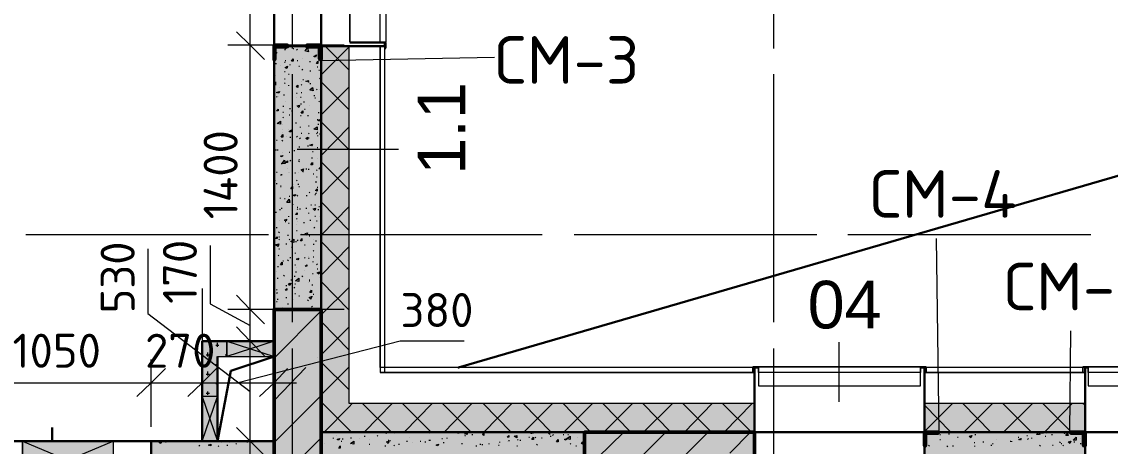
# Model space of a CAD drawing. Header units: millimetres. Extents: x -84737 to 172119, y -43083 to 59399.
# Drawn here: x 128268 to 134040, y 49220 to 51472 of the extents above; entities that cross this region are included whole.
import ezdxf

# ---------------------------------------------------------------- set-up
doc = ezdxf.new("R2010")
doc.units = ezdxf.units.MM
doc.layers.add('PDF _Геометрия', color=7, linetype='Continuous')
doc.layers.add('PDF _Текст', color=7, linetype='Continuous')
doc.layers.add('PDF _Сплошная заливка', color=7, linetype='Continuous', true_color=0xffffff)
doc.styles.add('PDF GOSTCommon', font='arial.ttf')
doc.styles.add('PDF ISOCPEUR', font='isocpeur.ttf')

msp = doc.modelspace()

# ---------------------------------------------------------------- hatches: boundary and pattern name
at = {"layer": 'PDF _Сплошная заливка', "transparency": 33554559}
h = msp.add_hatch(color=256, dxfattribs=at)
h.paths.add_polyline_path([(129855.4, 52541), (130003.5, 52541), (130003.5, 54094.5), (129855.4, 54094.5)])
h.paths.add_polyline_path([(130003.5, 51343.1), (129855.4, 51343.1), (129855.4, 49294.3), (130003.5, 49294.3)])
h = msp.add_hatch(color=256, dxfattribs=at)
h.paths.add_polyline_path([(129605.6, 52541), (129855.4, 52541), (129855.4, 53197.1), (129605.6, 53197.1)])
h.paths.add_polyline_path([(129855.4, 51343.1), (129605.6, 51343.1), (129605.6, 49946.1), (129855.4, 49946.1)])
h = msp.add_hatch(color=256, dxfattribs=at)
h.paths.add_polyline_path([(132153.9, 49294.3), (132153.9, 49446.6), (130003.5, 49446.6), (130003.5, 49294.3)])
h.paths.add_polyline_path([(136602.9, 49446.6), (136602.9, 49294.3), (137504.5, 49294.3), (137504.5, 49446.6)])
h.paths.add_polyline_path([(135705.4, 49294.3), (135705.4, 49446.6), (134803.8, 49446.6), (134803.8, 49294.3)])
h.paths.add_polyline_path([(133906.4, 49294.3), (133906.4, 49446.6), (133055.6, 49446.6), (133055.6, 49294.3)])
h = msp.add_hatch(color=256, dxfattribs=at)
h.paths.add_polyline_path([(127903.9, 49044.5), (127903.9, 49247.7), (127103.9, 49247.7), (127103.9, 49044.5)])
h.paths.add_polyline_path([(128953.7, 49247.7), (128953.7, 49044.5), (129605.6, 49044.5), (129605.6, 49247.7)])

# ---------------------------------------------------------------- linework, layer by layer
at = {"layer": 'PDF _Геометрия', "lineweight": 30}
for points in [[(129605.6, 53548.5), (129605.6, 49776.8), (129224.6, 49776.8), (129224.6, 49247.7), (127103.9, 49247.7), (127103.9, 53844.8), (129605.6, 53844.8), (127103.9, 53844.8), (127755.8, 53844.8), (127755.8, 54094.5), (128953.7, 54094.5), (129605.6, 54094.5), (128953.7, 54094.5), (127755.8, 54094.5), (127755.8, 54412), (127755.8, 54437.4), (127772.7, 54437.4)], [(129605.6, 49946.1), (129605.6, 53197.1), (129605.6, 52541), (129855.4, 52541), (129855.4, 51347.3), (129855.4, 52541), (130168.6, 52541), (130194, 52541), (130194, 52524.1)], [(130194, 51360), (130194, 51343.1), (130168.6, 51343.1), (129855.4, 51343.1), (129855.4, 49946.1)], [(129305.1, 49696.4), (129305.1, 49247.7), (129605.6, 49247.7), (129605.6, 49696.4), (129377, 49620.2), (129305.1, 49247.7)], [(133923.3, 49637.1), (133906.4, 49637.1), (133906.4, 49611.7), (133906.4, 49294.3), (134803.8, 49294.3), (133906.4, 49294.3), (133906.4, 49044.5), (133055.6, 49044.5), (131205.7, 49044.5), (131205.7, 46547)], [(133034.4, 49637.1), (133055.6, 49637.1), (133055.6, 49611.7), (133055.6, 49294.3), (132153.9, 49294.3), (133055.6, 49294.3), (133055.6, 49044.5), (131205.7, 49044.5)], [(132153.9, 49294.3), (132153.9, 49611.7), (132153.9, 49637.1), (132175.1, 49637.1)], [(128428.8, 49247.7), (128428.8, 49319.7)]]:
    msp.add_lwpolyline(points, dxfattribs=at)
at = {"layer": 'PDF _Геометрия', "lineweight": 9}
for points in [[(129478.6, 49124.9), (129478.6, 49776.8), (129478.6, 49946.1), (129478.6, 51347.3), (129478.6, 52545.2), (129478.6, 53967.5)], [(129703, 51330.4), (129703, 52329.4)], [(132255.5, 51330.4), (132255.5, 52329.4)], [(129703, 51393.9), (129703, 51444.6)], [(132255.5, 51393.9), (132255.5, 51444.6)], [(129978.1, 51347.3), (129478.6, 51347.3), (129360.1, 51347.3)], [(129664.9, 51321.9), (129664.9, 51326.1), (129669.1, 51330.4)], [(129707.2, 51330.4), (129711.4, 51330.4)], [(129724.1, 51326.1), (129728.4, 51321.9)], [(129758, 51338.8), (129762.2, 51343.1)], [(129779.2, 51338.8), (129783.4, 51338.8)], [(129855.4, 51190.7), (130003.5, 51338.8)], [(130003.5, 51216.1), (129876.5, 51343.1)], [(129618.3, 51309.2), (129622.5, 51305)], [(129660.6, 51258.4), (129664.9, 51258.4)], [(129664.9, 51266.9), (129669.1, 51266.9)], [(129698.7, 51262.6), (129698.7, 51262.6)], [(129728.4, 51266.9), (129732.6, 51266.9)], [(129758, 51279.6), (129758, 51279.6)], [(129796.1, 51262.6), (129796.1, 51258.4)], [(129796.1, 51258.4), (129796.1, 51258.4)], [(129846.9, 51283.8), (129846.9, 51283.8)], [(129851.1, 51292.3), (129855.4, 51292.3)], [(129855.4, 51266.9), (130773.9, 51283.8)], [(129614.1, 51249.9), (129618.3, 51249.9)], [(129639.5, 51241.5), (129639.5, 51241.5)], [(129660.6, 51207.6), (129664.9, 51207.6)], [(129690.3, 51245.7), (129690.3, 51241.5)], [(129736.8, 51237.2), (129741.1, 51237.2)], [(129753.8, 51216.1), (129758, 51220.3)], [(129796.1, 51211.8), (129800.3, 51211.8)], [(129834.2, 51233), (129838.4, 51233)], [(129842.7, 51216.1), (129846.9, 51216.1)], [(129851.1, 51233), (129851.1, 51233)], [(129605.6, 51144.1), (129614.1, 51152.6), (129614.1, 51135.6), (129605.6, 51139.9)], [(129614.1, 51186.4), (129614.1, 51186.4)], [(129660.6, 51169.5), (129664.9, 51169.5)], [(129660.6, 51144.1), (129664.9, 51148.3)], [(129681.8, 51194.9), (129686, 51194.9)], [(129703, 50191.7), (129703, 51194.9)], [(129749.5, 51135.6), (129753.8, 51139.9)], [(129753.8, 51156.8), (129753.8, 51156.8)], [(129758, 51165.3), (129762.2, 51165.3)], [(129787.6, 51152.6), (129791.9, 51152.6)], [(129796.1, 51144.1), (129800.3, 51144.1)], [(129846.9, 51169.5), (129851.1, 51173.7)], [(130003.5, 51004.4), (129855.4, 51152.6)], [(132255.5, 50191.7), (132255.5, 51194.9)], [(129635.2, 51122.9), (129635.2, 51122.9)], [(129656.4, 51084.8), (129660.6, 51084.8)], [(129681.8, 51135.6), (129681.8, 51131.4)], [(129703, 51076.4), (129703, 51131.4)], [(129724.1, 51093.3), (129728.4, 51093.3)], [(129749.5, 51097.5), (129753.8, 51097.5)], [(129817.3, 51080.6), (129821.5, 51080.6)], [(129830, 51114.5), (129834.2, 51110.2)], [(129846.9, 51110.2), (129846.9, 51110.2)], [(129855.4, 50979), (130003.5, 51127.2)], [(129855.4, 51114.5), (129855.4, 51114.5)], [(129855.4, 51114.5), (129855.4, 51114.5)], [(132255.5, 51076.4), (132255.5, 51131.4)], [(129618.3, 51076.4), (129622.5, 51072.1)], [(129626.8, 51076.4), (129626.8, 51076.4)], [(129656.4, 51021.3), (129656.4, 51025.6)], [(129664.9, 51051), (129664.9, 51051)], [(129703, 51063.7), (129703, 51067.9)], [(129724.1, 51072.1), (129724.1, 51072.1)], [(129745.3, 51072.1), (129749.5, 51072.1)], [(129749.5, 51034), (129749.5, 51038.3)], [(129762.2, 51046.7), (129766.5, 51046.7)], [(129796.1, 51029.8), (129796.1, 51029.8)], [(129821.5, 51067.9), (129825.7, 51067.9)], [(129842.7, 51046.7), (129846.9, 51051)], [(129652.2, 50991.7), (129656.4, 50991.7)], [(129652.2, 50962.1), (129656.4, 50966.3)], [(129686, 50979), (129690.3, 50979)], [(129690.3, 51012.9), (129690.3, 51008.6)], [(129698.7, 51000.2), (129703, 51000.2)], [(129745.3, 50974.8), (129749.5, 50974.8)], [(129766.5, 51008.6), (129770.7, 51008.6)], [(129783.4, 50974.8), (129787.6, 50974.8)], [(129842.7, 50987.5), (129842.7, 50991.7)], [(129605.6, 50919.7), (129609.8, 50919.7)], [(129652.2, 50928.2), (129652.2, 50928.2)], [(129719.9, 50936.7), (129724.1, 50936.7)], [(129745.3, 50911.3), (129745.3, 50915.5)], [(129787.6, 50919.7), (129791.9, 50919.7)], [(129834.2, 50953.6), (129838.4, 50953.6)], [(129838.4, 50928.2), (129842.7, 50928.2)], [(130003.5, 50792.8), (129855.4, 50940.9)], [(129855.4, 50763.1), (130003.5, 50915.5)], [(129605.6, 50856.3), (129605.6, 50856.3)], [(129652.2, 50902.8), (129652.2, 50902.8)], [(129652.2, 50885.9), (129652.2, 50885.9)], [(129673.3, 50864.7), (129673.3, 50864.7)], [(129681.8, 50902.8), (129681.8, 50902.8)], [(129690.3, 50860.5), (129694.5, 50860.5)], [(129703, 49878.4), (129703, 50877.4)], [(129724.1, 50864.7), (129728.4, 50860.5)], [(129741.1, 50852), (129745.3, 50856.3)], [(129749.5, 50881.7), (129753.8, 50881.7)], [(129787.6, 50877.4), (129791.9, 50881.7)], [(129787.6, 50856.3), (129791.9, 50856.3)], [(129830, 50881.7), (129834.2, 50877.4)], [(129834.2, 50885.9), (129838.4, 50885.9)], [(129838.4, 50864.7), (129838.4, 50869)], [(129846.9, 50877.4), (129851.1, 50877.4)], [(132255.5, 49878.4), (132255.5, 50877.4)], [(129614.1, 50792.8), (129618.3, 50792.8)], [(129618.3, 50843.6), (129622.5, 50843.6)], [(129622.5, 50792.8), (129626.8, 50792.8)], [(129647.9, 50839.3), (129652.2, 50843.6)], [(129728.4, 50797), (130266, 50797)], [(129741.1, 50805.5), (129741.1, 50809.7)], [(129741.1, 50792.8), (129741.1, 50792.8)], [(129783.4, 50813.9), (129787.6, 50813.9)], [(129796.1, 50797), (129796.1, 50797)], [(129834.2, 50805.5), (129838.4, 50805.5)], [(129647.9, 50780.1), (129647.9, 50780.1)], [(129686, 50780.1), (129690.3, 50780.1)], [(129690.3, 50733.5), (129694.5, 50737.7)], [(129711.4, 50788.5), (129715.7, 50788.5)], [(129736.8, 50742), (129741.1, 50742)], [(129804.6, 50750.4), (129808.8, 50750.4)], [(129808.8, 50784.3), (129813, 50784.3)], [(129834.2, 50746.2), (129834.2, 50746.2)], [(129643.7, 50720.8), (129647.9, 50720.8)], [(129677.6, 50695.4), (129677.6, 50695.4)], [(129736.8, 50729.3), (129741.1, 50733.5)], [(129758, 50678.5), (129762.2, 50678.5)], [(129774.9, 50691.2), (129779.2, 50691.2)], [(129787.6, 50691.2), (129787.6, 50686.9)], [(129830, 50682.7), (129834.2, 50686.9)], [(129855.4, 50691.2), (129842.7, 50691.2), (129855.4, 50703.9)], [(130003.5, 50581.1), (129855.4, 50729.3)], [(129855.4, 50551.5), (130003.5, 50703.9)], [(129605.6, 50627.7), (129609.8, 50631.9), (129605.6, 50619.2)], [(129605.6, 50619.2), (129605.6, 50619.2)], [(129618.3, 50674.2), (129622.5, 50674.2)], [(129643.7, 50657.3), (129643.7, 50661.5), (129647.9, 50661.5)], [(129681.8, 50670), (129681.8, 50670)], [(129690.3, 50670), (129690.3, 50670)], [(129715.7, 50670), (129719.9, 50670)], [(129724.1, 50631.9), (129728.4, 50627.7)], [(129736.8, 50670), (129736.8, 50670)], [(129813, 50665.8), (129817.3, 50665.8)], [(129825.7, 50623.4), (129830, 50623.4), (129825.7, 50619.2)], [(129830, 50648.8), (129834.2, 50648.8)], [(129618.3, 50615), (129618.3, 50610.7)], [(129639.5, 50602.3), (129643.7, 50602.3)], [(129711.4, 50606.5), (129711.4, 50606.5)], [(129732.6, 50610.7), (129736.8, 50610.7)], [(129736.8, 50598), (129741.1, 50598)], [(129791.9, 50568.4), (129796.1, 50564.2)], [(129825.7, 50559.9), (129830, 50564.2)], [(129834.2, 50593.8), (129838.4, 50593.8)], [(129605.6, 50509.1), (129605.6, 50504.9)], [(129639.5, 50534.5), (129639.5, 50538.8)], [(129660.6, 50534.5), (129664.9, 50534.5)], [(129686, 50547.2), (129690.3, 50547.2)], [(129703, 50504.9), (129707.2, 50500.7)], [(129728.4, 50547.2), (129732.6, 50551.5)], [(129779.2, 50547.2), (129779.2, 50551.5)], [(129821.5, 50555.7), (129825.7, 50555.7)], [(130003.5, 50365.2), (129855.4, 50517.6)], [(129614.1, 50462.6), (129618.3, 50462.6)], [(129635.2, 50475.3), (129639.5, 50475.3)], [(129643.7, 50483.7), (129647.9, 50483.7)], [(129728.4, 50488), (129732.6, 50488)], [(129728.4, 50475.3), (129732.6, 50479.5)], [(129741.1, 50479.5), (129745.3, 50479.5)], [(129774.9, 50483.7), (129779.2, 50483.7)], [(129787.6, 50458.3), (129787.6, 50454.1)], [(129800.3, 50500.7), (129804.6, 50500.7)], [(129821.5, 50500.7), (129825.7, 50500.7)], [(129838.4, 50475.3), (129842.7, 50475.3)], [(129842.7, 50492.2), (129846.9, 50492.2)], [(129855.4, 50339.8), (130003.5, 50492.2)], [(129635.2, 50416), (129635.2, 50416)], [(129664.9, 50411.8), (129669.1, 50411.8)], [(129681.8, 50441.4), (129681.8, 50437.2)], [(129681.8, 50403.3), (129686, 50403.3)], [(129724.1, 50424.5), (129728.4, 50428.7)], [(129724.1, 50399.1), (129724.1, 50399.1)], [(129728.4, 50411.8), (129728.4, 50411.8)], [(129762.2, 50407.5), (129766.5, 50407.5)], [(129796.1, 50420.2), (129800.3, 50420.2)], [(129821.5, 50441.4), (129825.7, 50441.4)], [(129830, 50416), (129834.2, 50416)], [(129855.4, 50437.2), (129851.1, 50437.2), (129855.4, 50441.4)], [(128289.1, 50344.1), (129292.4, 50344.1)], [(128323, 50344.1), (128378, 50344.1)], [(128577, 50344.1), (129576, 50344.1)], [(129491.3, 50344.1), (129542.1, 50344.1)], [(129618.3, 50382.2), (129618.3, 50377.9)], [(129631, 50352.5), (129635.2, 50356.8)], [(129631, 50331.4), (129635.2, 50331.4)], [(129677.6, 50339.8), (129681.8, 50339.8)], [(129724.1, 50365.2), (129728.4, 50365.2)], [(129745.3, 50344.1), (130744.3, 50344.1)], [(129749.5, 50348.3), (129749.5, 50348.3)], [(129774.9, 50344.1), (129830, 50344.1)], [(129791.9, 50335.6), (129796.1, 50335.6)], [(129817.3, 50377.9), (129821.5, 50382.2)], [(130028.9, 50344.1), (131027.9, 50344.1)], [(130943.3, 50344.1), (130998.3, 50344.1)], [(131197.2, 50344.1), (132196.2, 50344.1)], [(131231.1, 50344.1), (131281.9, 50344.1)], [(131480.9, 50344.1), (132484.1, 50344.1)], [(132395.2, 50344.1), (132450.2, 50344.1)], [(132649.2, 50344.1), (133648.2, 50344.1)], [(132683, 50344.1), (132733.8, 50344.1)], [(132937, 50344.1), (133936, 50344.1)], [(133851.4, 50344.1), (133902.2, 50344.1)], [(129267, 50284.8), (129267, 49975.8), (129478.6, 49861.5)], [(129631, 50318.7), (129635.2, 50314.4)], [(129631, 50293.3), (129631, 50293.3)], [(129669.1, 50293.3), (129673.3, 50293.3)], [(129686, 50318.7), (129690.3, 50314.4)], [(129698.7, 50276.3), (129703, 50276.3)], [(129719.9, 50306), (129724.1, 50306)], [(129728.4, 50314.4), (129732.6, 50310.2)], [(129766.5, 50289), (129770.7, 50289)], [(129817.3, 50318.7), (129817.3, 50318.7)], [(129817.3, 50289), (129817.3, 50293.3)], [(129825.7, 50310.2), (129830, 50310.2)], [(130003.5, 50153.6), (129855.4, 50306)], [(129855.4, 50128.2), (130003.5, 50280.6)], [(133131.8, 49294.3), (133119.1, 50322.9)], [(128936.8, 50267.9), (128936.8, 49925), (129478.6, 49510.1)], [(129626.8, 50229.8), (129631, 50234)], [(129631, 50267.9), (129635.2, 50267.9)], [(129690.3, 50221.3), (129694.5, 50221.3)], [(129719.9, 50242.5), (129719.9, 50246.7)], [(129766.5, 50217.1), (129770.7, 50221.3)], [(129787.6, 50225.5), (129787.6, 50225.5)], [(129787.6, 50217.1), (129791.9, 50217.1)], [(129813, 50255.2), (129817.3, 50259.4)], [(129813, 50225.5), (129817.3, 50225.5)], [(129626.8, 50170.5), (129626.8, 50174.7)], [(129652.2, 50204.4), (129656.4, 50204.4)], [(129677.6, 50208.6), (129681.8, 50204.4)], [(129715.7, 50183.2), (129719.9, 50183.2)], [(129724.1, 50166.3), (129724.1, 50166.3)], [(129813, 50195.9), (129813, 50200.1)], [(129830, 50187.4), (129834.2, 50183.2)], [(129834.2, 50162), (129838.4, 50162)], [(129605.6, 50132.4), (129605.6, 50132.4)], [(129618.3, 50149.3), (129618.3, 50149.3)], [(129622.5, 50111.2), (129626.8, 50111.2)], [(129656.4, 50128.2), (129660.6, 50123.9)], [(129694.5, 50102.8), (129698.7, 50102.8)], [(129715.7, 50119.7), (129715.7, 50123.9)], [(129719.9, 50145.1), (129724.1, 50145.1)], [(129753.8, 50123.9), (129758, 50119.7)], [(129766.5, 50153.6), (129766.5, 50153.6)], [(129791.9, 50102.8), (129796.1, 50102.8)], [(129808.8, 50136.6), (129813, 50136.6)], [(129851.1, 50119.7), (129855.4, 50115.5)], [(129224.6, 50056.2), (129224.6, 49556.7), (129224.6, 49438.2)], [(129605.6, 50056.2), (129605.6, 49556.7), (129605.6, 49438.2)], [(129618.3, 50047.7), (129622.5, 50052)], [(129669.1, 50073.1), (129673.3, 50073.1)], [(129686, 50085.8), (129690.3, 50081.6)], [(129711.4, 50060.4), (129715.7, 50064.7)], [(129715.7, 50081.6), (129719.9, 50081.6)], [(129787.6, 50090.1), (129787.6, 50090.1)], [(129791.9, 50098.5), (129796.1, 50098.5)], [(129808.8, 50073.1), (129808.8, 50077.4)], [(130003.5, 49941.9), (129855.4, 50094.3)], [(129855.4, 49916.5), (130003.5, 50064.7)], [(129618.3, 50035), (129622.5, 50030.8)], [(129618.3, 49988.5), (129622.5, 49988.5)], [(129622.5, 50001.2), (129626.8, 50001.2)], [(129669.1, 50009.6), (129673.3, 50009.6)], [(129703, 49941.9), (129703, 49992.7)], [(129711.4, 50001.2), (129711.4, 50001.2)], [(129715.7, 50030.8), (129719.9, 50030.8)], [(129736.8, 50018.1), (129741.1, 50018.1)], [(129783.4, 49996.9), (129787.6, 49992.7)], [(129804.6, 50013.9), (129808.8, 50013.9)], [(129813, 50026.6), (129817.3, 50026.6)], [(129855.4, 50030.8), (129855.4, 50030.8)], [(132255.5, 49941.9), (132255.5, 49992.7)], [(129978.1, 49946.1), (129478.6, 49946.1), (129360.1, 49946.1)], [(129605.6, 49687.9), (129855.4, 49937.7)], [(129639.5, 49946.1), (129635.2, 49950.4), (129647.9, 49954.6), (129647.9, 49946.1)], [(129677.6, 49975.8), (129681.8, 49975.8)], [(129804.6, 49958.8), (129808.8, 49963.1)], [(129804.6, 49954.6), (129804.6, 49954.6)], [(129830, 49954.6), (129830, 49954.6)], [(129851.1, 49967.3), (129855.4, 49967.3)], [(129609.8, 49916.5), (129609.8, 49916.5)], [(130003.5, 49730.3), (129855.4, 49882.7)], [(129855.4, 49704.9), (130003.5, 49853)], [(133826, 49294.3), (133830.2, 49831.9)], [(129296.6, 49755.7), (129313.5, 49755.7)], [(129305.1, 49747.2), (129305.1, 49768.4)], [(129360.1, 49776.8), (129478.6, 49776.8), (129601.4, 49776.8)], [(130613.1, 49776.8), (130274.4, 49776.8), (129415.1, 49556.7)], [(132602.6, 49455.1), (132602.6, 49772.6)], [(129245.8, 49704.9), (129262.7, 49704.9)], [(129254.3, 49696.4), (129254.3, 49717.6)], [(129254.3, 49696.4), (129254.3, 49696.4)], [(129347.4, 49704.9), (129355.9, 49704.9)], [(129703, 48739.7), (129703, 49738.7)], [(132255.5, 48739.7), (132255.5, 49738.7)], [(128953.7, 49323.9), (128953.7, 49556.7), (128953.7, 49679.5)], [(129296.6, 49654.1), (129305.1, 49654.1)], [(129305.1, 49645.6), (129305.1, 49666.8)], [(129703, 49624.4), (129703, 49675.2)], [(129834.2, 49692.2), (129834.2, 49692.2)], [(130003.5, 49518.6), (129855.4, 49666.8)], [(129855.4, 49493.2), (130003.5, 49641.4)], [(132255.5, 49624.4), (132255.5, 49675.2)], [(129245.8, 49603.3), (129262.7, 49603.3)], [(129254.3, 49594.8), (129254.3, 49616)], [(129605.6, 49463.6), (129774.9, 49637.1)], [(126985.4, 49556.7), (127903.9, 49556.7), (128953.7, 49556.7), (129224.6, 49556.7), (129724.1, 49556.7)], [(129296.6, 49552.5), (129305.1, 49552.5)], [(129305.1, 49544), (129305.1, 49560.9)], [(129305.1, 49247.7), (129224.6, 49247.7), (129305.1, 49484.7), (129224.6, 49484.7), (129305.1, 49247.7), (129305.1, 49256.2)], [(129245.8, 49501.7), (129262.7, 49501.7)], [(129254.3, 49493.2), (129254.3, 49510.1)], [(129605.6, 49239.2), (129855.4, 49489)], [(129305.1, 49442.4), (129305.1, 49459.3)], [(129703, 48422.2), (129703, 49425.5)], [(130016.2, 49294.3), (130003.5, 49307), (129855.4, 49455.1)], [(129872.3, 49294.3), (130003.5, 49429.7), (130020.5, 49446.6)], [(130227.9, 49294.3), (130075.5, 49446.6)], [(130083.9, 49294.3), (130232.1, 49446.6)], [(130439.5, 49294.3), (130287.1, 49446.6)], [(130295.6, 49294.3), (130443.8, 49446.6)], [(130651.2, 49294.3), (130498.8, 49446.6)], [(130507.3, 49294.3), (130655.4, 49446.6)], [(130862.8, 49294.3), (130714.7, 49446.6)], [(130718.9, 49294.3), (130867.1, 49446.6)], [(131074.5, 49294.3), (130926.3, 49446.6)], [(130930.6, 49294.3), (131083, 49446.6)], [(131286.1, 49294.3), (131138, 49446.6)], [(131142.2, 49294.3), (131294.6, 49446.6)], [(131497.8, 49294.3), (131349.6, 49446.6)], [(131353.9, 49294.3), (131506.3, 49446.6)], [(131709.4, 49294.3), (131561.3, 49446.6)], [(131565.5, 49294.3), (131717.9, 49446.6)], [(131925.3, 49294.3), (131772.9, 49446.6)], [(131781.4, 49294.3), (131929.6, 49446.6)], [(132137, 49294.3), (131984.6, 49446.6)], [(131993.1, 49294.3), (132141.2, 49446.6)], [(132255.5, 48422.2), (132255.5, 49425.5)], [(133055.6, 49298.5), (133203.7, 49446.6)], [(133195.2, 49294.3), (133055.6, 49438.2)], [(133406.9, 49294.3), (133258.7, 49446.6)], [(133263, 49294.3), (133415.4, 49446.6)], [(133622.8, 49294.3), (133470.4, 49446.6)], [(133474.6, 49294.3), (133627, 49446.6)], [(133834.4, 49294.3), (133682, 49446.6)], [(133690.5, 49294.3), (133838.7, 49446.6)], [(133906.4, 49438.2), (133893.7, 49446.6)], [(129305.1, 49340.8), (129305.1, 49357.8)], [(129872.3, 49294.3), (129872.3, 49294.3)], [(130041.6, 49294.3), (130041.6, 49294.3)], [(130244.8, 49294.3), (130249, 49294.3)], [(130363.3, 49294.3), (130363.3, 49294.3)], [(130363.3, 49294.3), (130367.6, 49294.3)], [(130587.7, 49294.3), (130587.7, 49290), (130579.2, 49290), (130583.5, 49294.3)], [(130727.4, 49294.3), (130731.6, 49294.3)], [(130871.3, 49294.3), (130875.5, 49294.3)], [(130981.4, 49294.3), (130981.4, 49290), (130964.4, 49290), (130968.7, 49294.3)], [(131180.3, 49290), (131180.3, 49294.3)], [(131252.3, 49091.1), (131459.7, 49294.3)], [(131434.3, 49044.5), (131684, 49294.3)], [(131658.6, 49044.5), (131908.4, 49294.3)], [(132022.7, 49184.2), (132132.7, 49294.3)], [(133254.5, 49294.3), (133254.5, 49294.3)], [(133415.4, 49294.3), (133419.6, 49294.3)], [(133665.1, 49294.3), (133665.1, 49281.6), (133648.2, 49281.6), (133660.9, 49294.3)], [(133686.3, 49294.3), (133686.3, 49290), (133673.6, 49290), (133677.8, 49294.3)], [(133699, 49294.3), (133703.2, 49290)], [(133881, 49294.3), (133885.2, 49294.3)], [(133902.2, 49294.3), (133906.4, 49298.5)], [(128979.1, 49247.7), (129478.6, 49247.7), (129601.4, 49247.7)], [(129029.9, 49243.5), (129034.2, 49243.5)], [(129326.2, 49239.2), (129326.2, 49239.2)], [(129368.6, 49243.5), (129372.8, 49247.7)], [(129402.4, 49230.8), (129406.7, 49235)], [(129461.7, 49243.5), (129465.9, 49243.5)], [(129495.6, 49243.5), (129499.8, 49247.7)], [(129563.3, 49247.7), (129563.3, 49243.5), (129554.8, 49243.5), (129554.8, 49247.7)], [(129719.9, 49129.2), (129855.4, 49264.6)], [(129855.4, 49243.5), (129855.4, 49243.5)], [(129872.3, 49235), (129872.3, 49235)], [(129918.9, 49264.6), (129918.9, 49260.4)], [(129935.8, 49277.3), (129935.8, 49277.3)], [(129961.2, 49247.7), (129965.4, 49247.7)], [(129969.7, 49256.2), (129969.7, 49260.4)], [(130012, 49264.6), (130016.2, 49264.6)], [(130016.2, 49260.4), (130016.2, 49260.4)], [(130058.6, 49260.4), (130058.6, 49260.4)], [(130083.9, 49273.1), (130088.2, 49273.1)], [(130113.6, 49256.2), (130113.6, 49256.2)], [(130151.7, 49273.1), (130155.9, 49277.3)], [(130198.2, 49290), (130202.5, 49290)], [(130210.9, 49251.9), (130215.2, 49251.9)], [(130219.4, 49251.9), (130219.4, 49247.7)], [(130244.8, 49285.8), (130244.8, 49285.8)], [(130308.3, 49247.7), (130312.5, 49247.7)], [(130325.2, 49268.9), (130325.2, 49268.9)], [(130337.9, 49239.2), (130337.9, 49239.2)], [(130380.3, 49247.7), (130384.5, 49247.7)], [(130405.7, 49243.5), (130409.9, 49243.5)], [(130426.8, 49251.9), (130431.1, 49251.9), (130435.3, 49251.9)], [(130431.1, 49285.8), (130431.1, 49285.8)], [(130494.6, 49260.4), (130498.8, 49260.4)], [(130503, 49239.2), (130507.3, 49239.2)], [(130524.2, 49260.4), (130524.2, 49264.6)], [(130600.4, 49235), (130604.6, 49235)], [(130613.1, 49277.3), (130613.1, 49277.3)], [(130617.3, 49277.3), (130621.5, 49277.3)], [(130655.4, 49281.6), (130659.6, 49281.6)], [(130710.4, 49290), (130714.7, 49290)], [(130744.3, 49235), (130744.3, 49230.8)], [(130795.1, 49235), (130795.1, 49235)], [(130803.6, 49239.2), (130803.6, 49243.5)], [(130841.7, 49243.5), (130841.7, 49243.5)], [(130850.1, 49251.9), (130850.1, 49247.7)], [(130896.7, 49251.9), (130900.9, 49256.2)], [(130909.4, 49251.9), (130913.6, 49251.9)], [(130956, 49268.9), (130960.2, 49268.9)], [(130968.7, 49290), (130972.9, 49290)], [(130989.8, 49264.6), (130994.1, 49268.9)], [(131023.7, 49264.6), (131027.9, 49264.6)], [(131061.8, 49290), (131066, 49285.8), (131070.3, 49285.8)], [(131070.3, 49273.1), (131074.5, 49273.1)], [(131083, 49277.3), (131087.2, 49281.6)], [(131108.3, 49247.7), (131108.3, 49247.7)], [(131138, 49281.6), (131142.2, 49281.6)], [(131163.4, 49281.6), (131167.6, 49281.6)], [(131176.1, 49230.8), (131180.3, 49235)], [(131214.2, 49264.6), (131214.2, 49264.6)], [(133097.9, 49281.6), (133097.9, 49281.6)], [(133136, 49281.6), (133140.2, 49281.6)], [(133136, 49256.2), (133140.2, 49256.2)], [(133182.5, 49285.8), (133186.8, 49285.8)], [(133229.1, 49268.9), (133233.3, 49268.9)], [(133318, 49239.2), (133322.2, 49239.2)], [(133322.2, 49281.6), (133326.5, 49281.6)], [(133364.6, 49243.5), (133368.8, 49243.5)], [(133415.4, 49230.8), (133419.6, 49235)], [(133436.5, 49256.2), (133436.5, 49256.2)], [(133508.5, 49247.7), (133512.7, 49247.7)], [(133517, 49247.7), (133517, 49243.5)], [(133550.8, 49268.9), (133555.1, 49268.9)], [(133597.4, 49277.3), (133601.6, 49277.3)], [(133601.6, 49256.2), (133605.9, 49260.4)], [(133622.8, 49264.6), (133622.8, 49260.4)], [(133665.1, 49285.8), (133669.3, 49285.8)], [(133694.7, 49273.1), (133699, 49273.1)], [(133728.6, 49281.6), (133732.8, 49281.6)], [(133770.9, 49243.5), (133775.2, 49239.2)], [(133779.4, 49235), (133783.6, 49235)], [(133792.1, 49285.8), (133792.1, 49285.8)], [(133796.3, 49290), (133800.6, 49290)], [(133847.1, 49243.5), (133851.4, 49243.5)], [(133881, 49260.4), (133881, 49260.4)], [(133881, 49235), (133885.2, 49235)], [(133893.7, 49285.8), (133897.9, 49285.8)], [(129207.7, 49222.3), (129211.9, 49226.5)], [(129309.3, 49218.1), (129313.5, 49222.3)], [(129355.9, 49226.5), (129360.1, 49226.5)], [(130109.3, 49230.8), (130113.6, 49230.8)], [(130194, 49222.3), (130198.2, 49222.3)], [(130240.6, 49222.3), (130244.8, 49226.5)], [(130266, 49230.8), (130270.2, 49230.8)], [(130676.6, 49222.3), (130680.8, 49222.3)], [(130697.7, 49230.8), (130702, 49230.8)], [(130710.4, 49226.5), (130710.4, 49230.8)], [(130795.1, 49226.5), (130799.3, 49226.5)], [(130892.5, 49222.3), (130896.7, 49222.3)], [(130998.3, 49230.8), (131002.5, 49226.5)], [(131205.7, 49222.3), (131209.9, 49222.3)], [(131252.3, 49230.8), (131252.3, 49230.8)], [(133076.7, 49226.5), (133081, 49222.3)], [(133174.1, 49222.3), (133178.3, 49218.1)], [(133203.7, 49222.3), (133207.9, 49222.3)], [(133322.2, 49218.1), (133322.2, 49222.3)], [(133406.9, 49226.5), (133411.1, 49226.5)], [(133665.1, 49226.5), (133669.3, 49222.3)], [(133732.8, 49226.5), (133737.1, 49226.5)], [(133787.9, 49222.3), (133792.1, 49226.5)]]:
    msp.add_lwpolyline(points, dxfattribs=at)
at = {"layer": 'PDF _Геометрия', "lineweight": 30}
for points in [[(137893.9, 51474.3), (137893.9, 53476.5), (139015.7, 53967.5), (137893.9, 53476.5), (136894.9, 53476.5), (134321.2, 53967.5), (136894.9, 53476.5), (136894.9, 51474.3), (130583.5, 49637.1), (136894.9, 51474.3), (137893.9, 51474.3), (138029.4, 51224.5)], [(129855.4, 51343.1), (129605.6, 51343.1), (129605.6, 49946.1), (129855.4, 49946.1)], [(129855.4, 49044.5), (131252.3, 49044.5), (131252.3, 49294.3), (129855.4, 49294.3)], [(133906.4, 49294.3), (133055.6, 49294.3)], [(129605.6, 49247.7), (128953.7, 49247.7), (128953.7, 49044.5), (129605.6, 49044.5)]]:
    msp.add_lwpolyline(points, close=True, dxfattribs=at)
at = {"layer": 'PDF _Геометрия', "lineweight": 18}
for points in [[(130198.2, 52519.8), (130198.2, 52553.7), (130194, 52553.7), (130198.2, 52553.7), (130198.2, 52524.1), (130007.8, 52524.1), (130007.8, 51364.2)], [(129855.4, 49946.1), (129855.4, 49294.3), (130003.5, 49294.3), (130007.8, 49294.3), (130168.6, 49294.3), (132153.9, 49294.3), (132153.9, 49446.6), (132153.9, 49539.8), (132153.9, 49611.7), (130168.6, 49611.7), (132153.9, 49611.7), (132153.9, 49637.1), (132145.4, 49637.1), (130168.6, 49637.1), (130168.6, 51343.1), (130007.8, 51343.1), (130003.5, 51343.1), (129855.4, 51343.1)], [(132153.9, 49446.6), (130168.6, 49446.6), (130003.5, 49446.6), (130003.5, 51343.1)], [(130007.8, 51360), (130198.2, 51360), (130198.2, 51334.6), (130194, 51334.6)], [(130168.6, 49637.1), (130168.6, 49611.7), (130194, 49611.7), (130194, 51343.1), (130168.6, 51343.1), (130168.6, 49611.7)], [(130194, 51330.4), (130198.2, 51330.4), (130198.2, 51364.2)], [(132175.1, 49641.4), (132145.4, 49641.4), (132145.4, 49611.7), (132145.4, 49641.4), (132175.1, 49641.4), (132175.1, 49539.8), (133034.4, 49539.8), (133034.4, 49641.4), (133064, 49641.4), (133064, 49611.7), (133064, 49641.4), (133034.4, 49641.4), (132175.1, 49641.4), (132175.1, 49539.8), (133034.4, 49539.8), (133034.4, 49641.4)], [(133923.3, 49641.4), (133923.3, 49539.8), (134782.6, 49539.8), (134782.6, 49641.4), (133923.3, 49641.4), (133893.7, 49641.4), (133893.7, 49611.7), (133893.7, 49641.4), (133923.3, 49641.4), (133923.3, 49539.8), (134782.6, 49539.8)], [(133906.4, 49294.3), (133906.4, 49446.6), (133906.4, 49539.8), (133906.4, 49611.7), (133055.6, 49611.7), (133055.6, 49539.8), (133055.6, 49446.6), (133055.6, 49294.3)], [(133906.4, 49446.6), (133055.6, 49446.6)]]:
    msp.add_lwpolyline(points, dxfattribs=at)
for points in [[(130198.2, 52524.1), (130198.2, 51364.2), (130007.8, 51364.2), (130007.8, 52524.1)], [(130168.6, 52524.1), (130198.2, 52524.1), (130198.2, 51364.2), (130168.6, 51364.2)], [(129224.6, 49696.4), (129224.6, 49247.7), (129305.1, 49247.7), (129305.1, 49696.4), (129605.6, 49696.4), (129605.6, 49776.8), (129224.6, 49776.8)], [(132175.1, 49611.7), (132175.1, 49641.4), (133034.4, 49641.4), (133034.4, 49611.7)], [(133923.3, 49611.7), (133923.3, 49641.4), (134782.6, 49641.4), (134782.6, 49611.7)], [(133906.4, 49611.7), (133906.4, 49637.1), (133893.7, 49637.1), (133064, 49637.1), (133055.6, 49637.1), (133055.6, 49611.7)]]:
    msp.add_lwpolyline(points, close=True, dxfattribs=at)
at = {"layer": 'PDF _Геометрия', "lineweight": 20}
for points in [[(129406.7, 51419.2), (129478.6, 51347.3), (129554.8, 51271.1)], [(129406.7, 50022.3), (129478.6, 49946.1), (129554.8, 49870)], [(129406.7, 49853), (129478.6, 49776.8), (129554.8, 49700.6)], [(129029.9, 49632.9), (128953.7, 49556.7), (128877.5, 49484.7)], [(129300.8, 49632.9), (129224.6, 49556.7), (129148.4, 49484.7)], [(129677.6, 49632.9), (129605.6, 49556.7), (129529.4, 49484.7)], [(129406.7, 49319.7), (129478.6, 49247.7), (129554.8, 49171.5)]]:
    msp.add_lwpolyline(points, dxfattribs=at)
at = {"layer": 'PDF _Геометрия', "lineweight": 50}
for points in [[(129609.8, 51338.8), (129673.3, 51338.8), (129677.6, 51343.1), (129677.6, 51347.3), (129605.6, 51347.3), (129605.6, 51271.1), (129609.8, 51271.1), (129609.8, 51275.3)], [(129783.4, 51338.8), (129846.9, 51338.8), (129846.9, 51275.3), (129851.1, 51271.1), (129855.4, 51271.1), (129855.4, 51347.3), (129779.2, 51347.3), (129779.2, 51343.1)], [(129855.4, 49044.5), (129855.4, 49946.1), (129605.6, 49946.1), (129605.6, 49044.5)], [(131252.3, 49044.5), (132153.9, 49044.5), (132153.9, 49294.3), (131252.3, 49294.3)], [(133059.8, 49226.5), (133059.8, 49290), (133123.3, 49290), (133127.5, 49290), (133127.5, 49294.3), (133055.6, 49294.3), (133055.6, 49222.3), (133059.8, 49222.3)], [(133897.9, 49290), (133897.9, 49226.5), (133902.2, 49222.3), (133906.4, 49222.3), (133906.4, 49294.3), (133830.2, 49294.3), (133830.2, 49290), (133834.4, 49290)]]:
    msp.add_lwpolyline(points, close=True, dxfattribs=at)
at = {"layer": 'PDF _Геометрия', "lineweight": 9}
for points in [[(129787.6, 51313.4), (129770.7, 51317.7), (129783.4, 51334.6)], [(129707.2, 51275.3), (129707.2, 51262.6), (129698.7, 51262.6)], [(129830, 51296.5), (129825.7, 51283.8), (129817.3, 51288)], [(129838.4, 51262.6), (129838.4, 51249.9), (129830, 51249.9)], [(129677.6, 51237.2), (129673.3, 51224.5), (129664.9, 51228.8)], [(129787.6, 51161), (129783.4, 51152.6), (129774.9, 51156.8)], [(129635.2, 51101.8), (129631, 51093.3), (129618.3, 51097.5)], [(129732.6, 51135.6), (129732.6, 51122.9), (129724.1, 51127.2)], [(129813, 51106), (129796.1, 51110.2), (129808.8, 51122.9)], [(129741.1, 51029.8), (129736.8, 51017.1), (129728.4, 51025.6)], [(129626.8, 51008.6), (129626.8, 51000.2), (129618.3, 51000.2)], [(129758, 51000.2), (129758, 50987.5), (129749.5, 50987.5)], [(129639.5, 50928.2), (129622.5, 50932.4), (129639.5, 50945.1)], [(129834.2, 50898.6), (129817.3, 50902.8), (129834.2, 50915.5)], [(129851.1, 50953.6), (129846.9, 50945.1), (129838.4, 50949.4)], [(129652.2, 50873.2), (129652.2, 50860.5), (129643.7, 50860.5)], [(129698.7, 50898.6), (129694.5, 50885.9), (129686, 50890.1)], [(129783.4, 50860.5), (129783.4, 50847.8), (129774.9, 50852)], [(129808.8, 50822.4), (129804.6, 50813.9), (129796.1, 50818.2)], [(129652.2, 50763.1), (129647.9, 50754.7), (129639.5, 50758.9)], [(129664.9, 50720.8), (129647.9, 50720.8), (129660.6, 50737.7)], [(129677.6, 50733.5), (129677.6, 50725), (129669.1, 50725)], [(129762.2, 50691.2), (129758, 50678.5), (129749.5, 50686.9)], [(129808.8, 50725), (129808.8, 50712.3), (129800.3, 50712.3)], [(129643.7, 50598), (129639.5, 50598)], [(129703, 50598), (129703, 50585.3), (129694.5, 50585.3)], [(129834.2, 50585.3), (129834.2, 50572.6), (129825.7, 50576.9)], [(129690.3, 50513.4), (129673.3, 50513.4), (129686, 50530.3)], [(129719.9, 50555.7), (129715.7, 50547.2), (129707.2, 50551.5)], [(129728.4, 50458.3), (129728.4, 50449.9), (129719.9, 50449.9)], [(129825.7, 50483.7), (129821.5, 50471), (129813, 50479.5)], [(129673.3, 50424.5), (129669.1, 50416), (129660.6, 50420.2)], [(129622.5, 50331.4), (129622.5, 50322.9), (129614.1, 50322.9)], [(129783.4, 50352.5), (129779.2, 50339.8), (129770.7, 50348.3)], [(129631, 50293.3), (129626.8, 50280.6), (129614.1, 50289)], [(129711.4, 50301.7), (129694.5, 50306), (129711.4, 50318.7)], [(129753.8, 50322.9), (129753.8, 50310.2), (129745.3, 50310.2)], [(129736.8, 50217.1), (129732.6, 50208.6), (129724.1, 50212.8)], [(129647.9, 50195.9), (129647.9, 50183.2), (129639.5, 50183.2)], [(129779.2, 50183.2), (129779.2, 50174.7), (129770.7, 50174.7)], [(129736.8, 50094.3), (129719.9, 50098.5), (129736.8, 50111.2)], [(129846.9, 50145.1), (129842.7, 50132.4), (129834.2, 50140.9)], [(129673.3, 50056.2), (129673.3, 50047.7), (129664.9, 50047.7)], [(129694.5, 50085.8), (129690.3, 50073.1), (129681.8, 50081.6)], [(129804.6, 50047.7), (129804.6, 50035), (129796.1, 50035)], [(129804.6, 50013.9), (129800.3, 50001.2), (129791.9, 50009.6)], [(129355.9, 49696.4), (129355.9, 49776.8), (129605.6, 49696.4), (129605.6, 49776.8)], [(129605.6, 49776.8), (129355.9, 49776.8), (129355.9, 49696.4), (129605.6, 49696.4)], [(129224.6, 49484.7), (129224.6, 49247.7), (129305.1, 49247.7), (129305.1, 49484.7)], [(128272.2, 49044.5), (128272.2, 49247.7), (128754.8, 49044.5), (128754.8, 49247.7)], [(128754.8, 49247.7), (128272.2, 49247.7), (128272.2, 49044.5), (128754.8, 49044.5)], [(129008.8, 49247.7), (129004.5, 49235), (128996.1, 49239.2)], [(129952.7, 49260.4), (129948.5, 49251.9), (129940, 49256.2)], [(130028.9, 49230.8), (130012, 49235), (130028.9, 49247.7)], [(130215.2, 49247.7), (130210.9, 49235), (130202.5, 49243.5)], [(130630, 49290), (130630, 49281.6), (130617.3, 49285.8)], [(130718.9, 49290), (130718.9, 49277.3), (130710.4, 49281.6)], [(130850.1, 49277.3), (130850.1, 49268.9), (130841.7, 49268.9)], [(130892.5, 49277.3), (130892.5, 49264.6), (130879.8, 49273.1)], [(130981.4, 49268.9), (130981.4, 49256.2), (130972.9, 49256.2)], [(131112.6, 49256.2), (131112.6, 49243.5), (131104.1, 49243.5)], [(131159.1, 49260.4), (131154.9, 49251.9), (131146.4, 49256.2)], [(131176.1, 49256.2), (131159.1, 49260.4), (131176.1, 49273.1)], [(131243.8, 49243.5), (131243.8, 49230.8), (131235.3, 49235)], [(133305.3, 49277.3), (133301.1, 49264.6), (133292.6, 49273.1)], [(133567.8, 49260.4), (133563.5, 49251.9), (133555.1, 49256.2)], [(133813.3, 49290), (133817.5, 49277.3), (133804.8, 49277.3)], [(133830.2, 49247.7), (133826, 49235), (133817.5, 49243.5)], [(133859.8, 49251.9), (133842.9, 49251.9), (133859.8, 49268.9)], [(129271.2, 49230.8), (129271.2, 49222.3), (129258.5, 49226.5)], [(129957, 49222.3), (129957, 49209.6), (129948.5, 49209.6)], [(130477.6, 49230.8), (130473.4, 49222.3), (130464.9, 49226.5)]]:
    msp.add_lwpolyline(points, close=True, dxfattribs=at)
at = {"layer": 'PDF _Геометрия', "color": 253, "lineweight": 30, "true_color": 0xaaaaaa}
msp.add_lwpolyline([(129605.6, 49696.4), (129605.6, 49247.7), (129305.1, 49247.7), (129305.1, 49696.4)], dxfattribs=at)
at = {"layer": 'PDF _Сплошная заливка', "lineweight": 5, "transparency": 33554559}
for points in [[(129605.6, 49946.1), (129605.6, 49044.5), (129855.4, 49946.1), (129855.4, 49044.5)], [(129224.6, 49776.8), (129224.6, 49696.4), (129355.9, 49776.8), (129355.9, 49696.4)], [(129224.6, 49696.4), (129224.6, 49484.7), (129305.1, 49696.4), (129305.1, 49484.7)], [(129855.4, 49294.3), (129855.4, 49044.5), (131252.3, 49294.3), (131252.3, 49044.5)], [(131252.3, 49294.3), (131252.3, 49044.5), (132153.9, 49294.3), (132153.9, 49044.5)], [(133055.6, 49294.3), (133055.6, 49044.5), (133906.4, 49294.3), (133906.4, 49044.5)]]:
    msp.add_solid(points, dxfattribs=at)
at = {"layer": 'PDF _Сплошная заливка', "color": 8, "lineweight": 5, "true_color": 0x808080, "transparency": 33554559}
for points in [[(129355.9, 49776.8), (129355.9, 49696.4), (129605.6, 49776.8), (129605.6, 49696.4)], [(129224.6, 49484.7), (129224.6, 49247.7), (129305.1, 49484.7), (129305.1, 49247.7)], [(128272.2, 49247.7), (128272.2, 49044.5), (128754.8, 49247.7), (128754.8, 49044.5)]]:
    msp.add_solid(points, dxfattribs=at)

# ---------------------------------------------------------------- texts
at = {"layer": 'PDF _Текст', "attachment_point": 4}
for s, insert, char_height, style in [('СМ-3', (130775.8, 51269.8), 252.37, 'PDF ISOCPEUR'), ('СМ-4', (132765.4, 50558.7), 252.37, 'PDF ISOCPEUR'), ('СМ-4', (133476.6, 50067.6), 252.37, 'PDF ISOCPEUR'), ('04', (132435.2, 49969.7), 252.47, 'PDF GOSTCommon'), ('380', (130276.3, 49942.8), 180.46, 'PDF ISOCPEUR'), ('1050', (128218.9, 49726.9), 180.46, 'PDF ISOCPEUR'), ('270', (128921.6, 49726.9), 180.46, 'PDF ISOCPEUR')]:
    msp.add_mtext(s, dxfattribs=dict(at, insert=insert, char_height=char_height, style=style))
at = {"layer": 'PDF _Текст', "attachment_point": 4, "rotation": 90}
for s, insert, char_height, style in [('1.1', (130493.6, 50661.2), 252.47, 'PDF GOSTCommon'), ('1400', (129322.5, 50424.1), 180.46, 'PDF ISOCPEUR'), ('530', (128776.4, 49924.6), 180.46, 'PDF ISOCPEUR'), ('170', (129106.6, 49975.4), 180.46, 'PDF ISOCPEUR')]:
    msp.add_mtext(s, dxfattribs=dict(at, insert=insert, char_height=char_height, style=style))

doc.saveas('drawing.dxf')
